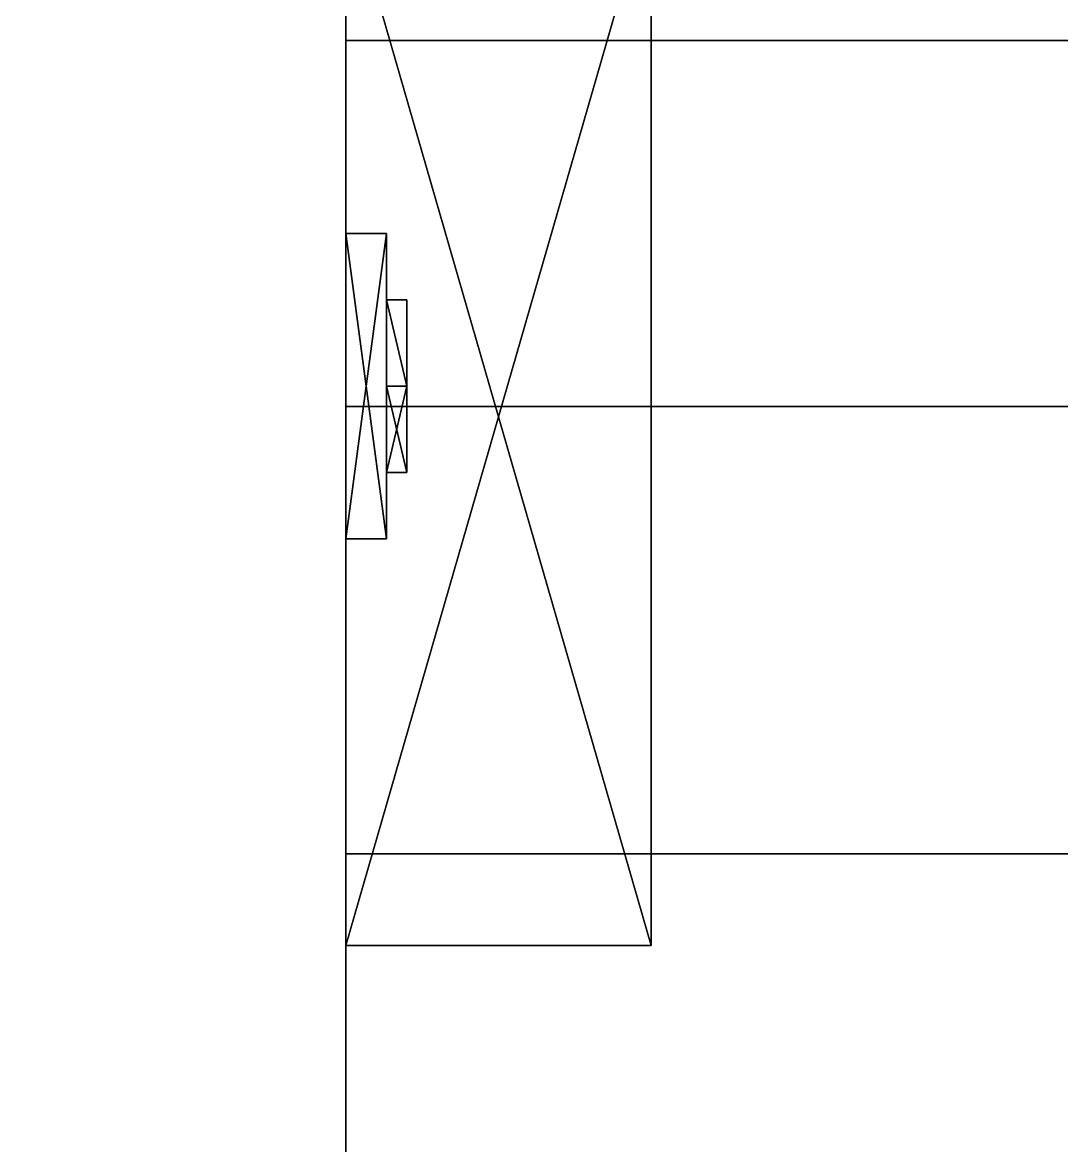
# Model space of a CAD drawing. Extents: x -100 to 4856, y -100 to 4830.
# Drawn here: x 1826.6 to 1877.7, y 505.7 to 560.9 of the extents above; entities that cross this region are included whole.
import ezdxf

# ---------------------------------------------------------------- set-up
doc = ezdxf.new("R2010")
doc.units = 0
for name, color, linetype in [('LAYER0', 7, 'CONTINUOUS'), ('LAYER1138', 253, 'CONTINUOUS'), ('LAYER1140', 253, 'CONTINUOUS'), ('LAYER1142', 253, 'CONTINUOUS'), ('LAYER1144', 253, 'CONTINUOUS'), ('LAYER1146', 253, 'CONTINUOUS'), ('LAYER1195', 7, 'CONTINUOUS'), ('LAYER837', 7, 'CONTINUOUS'), ('LAYER841', 7, 'CONTINUOUS'), ('LAYER843', 7, 'CONTINUOUS'), ('LAYER846', 7, 'CONTINUOUS'), ('LAYER852', 7, 'CONTINUOUS')]:
    doc.layers.add(name, color=color, linetype=linetype)

msp = doc.modelspace()

# ---------------------------------------------------------------- linework, layer by layer
at = {"layer": 'LAYER0', "invisible_edges": 1}
for points in [[(4856, 4830, -5), (-100, -100, -5), (-100, 4830, -5), (4856, 4830, -5)], [(-100, -100, -5), (4856, 4830, -5), (4856, -100, -5), (-100, -100, -5)], [(4856, -100), (-100, 4830), (-100, -100), (4856, -100)], [(-100, 4830), (4856, -100), (4856, 4830), (-100, 4830)]]:
    msp.add_3dface(points, dxfattribs=at)
at = {"layer": 'LAYER1138'}
for points in [[(1842.5, 567.5, 176.2174), (1857.5, 567.5, 176.2174), (1842.5, 515.5, 176.2174), (1842.5, 567.5, 176.2174)], [(1842.5, 515.5, 176.2174), (1857.5, 567.5, 176.2174), (1857.5, 515.5, 176.2174), (1842.5, 515.5, 176.2174)], [(1842.5, 515.5, 189.7826), (1857.5, 515.5, 189.7826), (1842.5, 567.5, 189.7826), (1842.5, 515.5, 189.7826)], [(1842.5, 567.5, 189.7826), (1857.5, 515.5, 189.7826), (1857.5, 567.5, 189.7826), (1842.5, 567.5, 189.7826)], [(1857.5, 567.5, 176.2174), (1857.5, 567.5, 189.7826), (1857.5, 515.5, 176.2174), (1857.5, 567.5, 176.2174)], [(1857.5, 515.5, 176.2174), (1857.5, 567.5, 189.7826), (1857.5, 515.5, 189.7826), (1857.5, 515.5, 176.2174)], [(1844.5, 550.5, 209), (1842.5, 550.5, 209), (1842.5, 535.5, 209), (1844.5, 550.5, 209)], [(1844.5, 550.5, 209), (1842.5, 535.5, 209), (1844.5, 535.5, 209), (1844.5, 550.5, 209)], [(1844.5, 535.5, 157), (1842.5, 535.5, 157), (1842.5, 550.5, 157), (1844.5, 535.5, 157)], [(1844.5, 535.5, 157), (1842.5, 550.5, 157), (1844.5, 550.5, 157), (1844.5, 535.5, 157)], [(1842.5, 550.5, 157), (1842.5, 550.5, 209), (1844.5, 550.5, 209), (1842.5, 550.5, 157)], [(1842.5, 550.5, 157), (1844.5, 550.5, 209), (1844.5, 550.5, 157), (1842.5, 550.5, 157)], [(1844.5, 550.5, 157), (1844.5, 550.5, 209), (1844.5, 535.5, 209), (1844.5, 550.5, 157)], [(1844.5, 550.5, 157), (1844.5, 535.5, 209), (1844.5, 535.5, 157), (1844.5, 550.5, 157)], [(1845.5, 547.24, 201.087), (1845.5, 543, 196.2939), (1844.5, 547.24, 201.087), (1845.5, 547.24, 201.087)], [(1844.5, 547.24, 201.087), (1845.5, 543, 196.2939), (1844.5, 543, 196.2939), (1844.5, 547.24, 201.087)], [(1844.5, 543, 205.88), (1844.5, 543, 196.2939), (1844.5, 547.24, 201.087), (1844.5, 543, 205.88)], [(1844.5, 543, 205.88), (1845.5, 543, 205.88), (1844.5, 547.24, 201.087), (1844.5, 543, 205.88)], [(1844.5, 547.24, 201.087), (1845.5, 543, 205.88), (1845.5, 547.24, 201.087), (1844.5, 547.24, 201.087)], [(1845.5, 547.24, 164.913), (1845.5, 543, 160.12), (1844.5, 547.24, 164.913), (1845.5, 547.24, 164.913)], [(1844.5, 547.24, 164.913), (1845.5, 543, 160.12), (1844.5, 543, 160.12), (1844.5, 547.24, 164.913)], [(1844.5, 543, 169.7061), (1844.5, 543, 160.12), (1844.5, 547.24, 164.913), (1844.5, 543, 169.7061)], [(1844.5, 543, 169.7061), (1845.5, 543, 169.7061), (1844.5, 547.24, 164.913), (1844.5, 543, 169.7061)], [(1844.5, 547.24, 164.913), (1845.5, 543, 169.7061), (1845.5, 547.24, 164.913), (1844.5, 547.24, 164.913)], [(1845.5, 543, 205.88), (1845.5, 538.76, 201.087), (1845.5, 547.24, 201.087), (1845.5, 543, 205.88)], [(1845.5, 547.24, 201.087), (1845.5, 538.76, 201.087), (1845.5, 543, 196.2939), (1845.5, 547.24, 201.087)], [(1845.5, 543, 169.7061), (1845.5, 538.76, 164.913), (1845.5, 547.24, 164.913), (1845.5, 543, 169.7061)], [(1845.5, 547.24, 164.913), (1845.5, 538.76, 164.913), (1845.5, 543, 160.12), (1845.5, 547.24, 164.913)], [(1845.5, 543, 196.2939), (1845.5, 538.76, 201.087), (1844.5, 543, 196.2939), (1845.5, 543, 196.2939)], [(1844.5, 543, 196.2939), (1845.5, 538.76, 201.087), (1844.5, 538.76, 201.087), (1844.5, 543, 196.2939)], [(1845.5, 538.76, 201.087), (1845.5, 543, 205.88), (1844.5, 538.76, 201.087), (1845.5, 538.76, 201.087)], [(1844.5, 538.76, 201.087), (1845.5, 543, 205.88), (1844.5, 543, 205.88), (1844.5, 538.76, 201.087)], [(1844.5, 543, 205.88), (1844.5, 538.76, 201.087), (1844.5, 543, 196.2939), (1844.5, 543, 205.88)], [(1845.5, 543, 160.12), (1845.5, 538.76, 164.913), (1844.5, 543, 160.12), (1845.5, 543, 160.12)], [(1844.5, 543, 160.12), (1845.5, 538.76, 164.913), (1844.5, 538.76, 164.913), (1844.5, 543, 160.12)], [(1845.5, 538.76, 164.913), (1845.5, 543, 169.7061), (1844.5, 538.76, 164.913), (1845.5, 538.76, 164.913)], [(1844.5, 538.76, 164.913), (1845.5, 543, 169.7061), (1844.5, 543, 169.7061), (1844.5, 538.76, 164.913)], [(1844.5, 543, 169.7061), (1844.5, 538.76, 164.913), (1844.5, 543, 160.12), (1844.5, 543, 169.7061)], [(1844.5, 535.5, 209), (1842.5, 535.5, 209), (1842.5, 535.5, 157), (1844.5, 535.5, 209)], [(1844.5, 535.5, 209), (1842.5, 535.5, 157), (1844.5, 535.5, 157), (1844.5, 535.5, 209)], [(1842.5, 515.5, 176.2174), (1857.5, 515.5, 176.2174), (1842.5, 515.5, 189.7826), (1842.5, 515.5, 176.2174)], [(1842.5, 515.5, 189.7826), (1857.5, 515.5, 176.2174), (1857.5, 515.5, 189.7826), (1842.5, 515.5, 189.7826)]]:
    msp.add_3dface(points, dxfattribs=at)
at = {"layer": 'LAYER1140'}
for points in [[(1842.5, 567.5, 739.7174), (1857.5, 567.5, 739.7174), (1842.5, 515.5, 739.7174), (1842.5, 567.5, 739.7174)], [(1842.5, 515.5, 739.7174), (1857.5, 567.5, 739.7174), (1857.5, 515.5, 739.7174), (1842.5, 515.5, 739.7174)], [(1842.5, 515.5, 753.2826), (1857.5, 515.5, 753.2826), (1842.5, 567.5, 753.2826), (1842.5, 515.5, 753.2826)], [(1842.5, 567.5, 753.2826), (1857.5, 515.5, 753.2826), (1857.5, 567.5, 753.2826), (1842.5, 567.5, 753.2826)], [(1857.5, 567.5, 739.7174), (1857.5, 567.5, 753.2826), (1857.5, 515.5, 739.7174), (1857.5, 567.5, 739.7174)], [(1857.5, 515.5, 739.7174), (1857.5, 567.5, 753.2826), (1857.5, 515.5, 753.2826), (1857.5, 515.5, 739.7174)], [(1844.5, 550.5, 772.5), (1842.5, 550.5, 772.5), (1842.5, 535.5, 772.5), (1844.5, 550.5, 772.5)], [(1844.5, 550.5, 772.5), (1842.5, 535.5, 772.5), (1844.5, 535.5, 772.5), (1844.5, 550.5, 772.5)], [(1844.5, 535.5, 720.5), (1842.5, 535.5, 720.5), (1842.5, 550.5, 720.5), (1844.5, 535.5, 720.5)], [(1844.5, 535.5, 720.5), (1842.5, 550.5, 720.5), (1844.5, 550.5, 720.5), (1844.5, 535.5, 720.5)], [(1842.5, 550.5, 720.5), (1842.5, 550.5, 772.5), (1844.5, 550.5, 772.5), (1842.5, 550.5, 720.5)], [(1842.5, 550.5, 720.5), (1844.5, 550.5, 772.5), (1844.5, 550.5, 720.5), (1842.5, 550.5, 720.5)], [(1844.5, 550.5, 720.5), (1844.5, 550.5, 772.5), (1844.5, 535.5, 772.5), (1844.5, 550.5, 720.5)], [(1844.5, 550.5, 720.5), (1844.5, 535.5, 772.5), (1844.5, 535.5, 720.5), (1844.5, 550.5, 720.5)], [(1845.5, 547.24, 764.587), (1845.5, 543, 759.7939), (1844.5, 547.24, 764.587), (1845.5, 547.24, 764.587)], [(1844.5, 547.24, 764.587), (1845.5, 543, 759.7939), (1844.5, 543, 759.7939), (1844.5, 547.24, 764.587)], [(1844.5, 543, 769.38), (1844.5, 543, 759.7939), (1844.5, 547.24, 764.587), (1844.5, 543, 769.38)], [(1844.5, 543, 769.38), (1845.5, 543, 769.38), (1844.5, 547.24, 764.587), (1844.5, 543, 769.38)], [(1844.5, 547.24, 764.587), (1845.5, 543, 769.38), (1845.5, 547.24, 764.587), (1844.5, 547.24, 764.587)], [(1845.5, 547.24, 728.413), (1845.5, 543, 723.62), (1844.5, 547.24, 728.413), (1845.5, 547.24, 728.413)], [(1844.5, 547.24, 728.413), (1845.5, 543, 723.62), (1844.5, 543, 723.62), (1844.5, 547.24, 728.413)], [(1844.5, 543, 733.2061), (1844.5, 543, 723.62), (1844.5, 547.24, 728.413), (1844.5, 543, 733.2061)], [(1844.5, 543, 733.2061), (1845.5, 543, 733.2061), (1844.5, 547.24, 728.413), (1844.5, 543, 733.2061)], [(1844.5, 547.24, 728.413), (1845.5, 543, 733.2061), (1845.5, 547.24, 728.413), (1844.5, 547.24, 728.413)], [(1845.5, 543, 769.38), (1845.5, 538.76, 764.587), (1845.5, 547.24, 764.587), (1845.5, 543, 769.38)], [(1845.5, 547.24, 764.587), (1845.5, 538.76, 764.587), (1845.5, 543, 759.7939), (1845.5, 547.24, 764.587)], [(1845.5, 543, 733.2061), (1845.5, 538.76, 728.413), (1845.5, 547.24, 728.413), (1845.5, 543, 733.2061)], [(1845.5, 547.24, 728.413), (1845.5, 538.76, 728.413), (1845.5, 543, 723.62), (1845.5, 547.24, 728.413)], [(1845.5, 543, 759.7939), (1845.5, 538.76, 764.587), (1844.5, 543, 759.7939), (1845.5, 543, 759.7939)], [(1844.5, 543, 759.7939), (1845.5, 538.76, 764.587), (1844.5, 538.76, 764.587), (1844.5, 543, 759.7939)], [(1845.5, 538.76, 764.587), (1845.5, 543, 769.38), (1844.5, 538.76, 764.587), (1845.5, 538.76, 764.587)], [(1844.5, 538.76, 764.587), (1845.5, 543, 769.38), (1844.5, 543, 769.38), (1844.5, 538.76, 764.587)], [(1844.5, 543, 769.38), (1844.5, 538.76, 764.587), (1844.5, 543, 759.7939), (1844.5, 543, 769.38)], [(1845.5, 543, 723.62), (1845.5, 538.76, 728.413), (1844.5, 543, 723.62), (1845.5, 543, 723.62)], [(1844.5, 543, 723.62), (1845.5, 538.76, 728.413), (1844.5, 538.76, 728.413), (1844.5, 543, 723.62)], [(1845.5, 538.76, 728.413), (1845.5, 543, 733.2061), (1844.5, 538.76, 728.413), (1845.5, 538.76, 728.413)], [(1844.5, 538.76, 728.413), (1845.5, 543, 733.2061), (1844.5, 543, 733.2061), (1844.5, 538.76, 728.413)], [(1844.5, 543, 733.2061), (1844.5, 538.76, 728.413), (1844.5, 543, 723.62), (1844.5, 543, 733.2061)], [(1844.5, 535.5, 772.5), (1842.5, 535.5, 772.5), (1842.5, 535.5, 720.5), (1844.5, 535.5, 772.5)], [(1844.5, 535.5, 772.5), (1842.5, 535.5, 720.5), (1844.5, 535.5, 720.5), (1844.5, 535.5, 772.5)], [(1842.5, 515.5, 739.7174), (1857.5, 515.5, 739.7174), (1842.5, 515.5, 753.2826), (1842.5, 515.5, 739.7174)], [(1842.5, 515.5, 753.2826), (1857.5, 515.5, 739.7174), (1857.5, 515.5, 753.2826), (1842.5, 515.5, 753.2826)]]:
    msp.add_3dface(points, dxfattribs=at)
at = {"layer": 'LAYER1142'}
for points in [[(1842.5, 567.5, 1303.217), (1857.5, 567.5, 1303.217), (1842.5, 515.5, 1303.217), (1842.5, 567.5, 1303.217)], [(1842.5, 515.5, 1303.217), (1857.5, 567.5, 1303.217), (1857.5, 515.5, 1303.217), (1842.5, 515.5, 1303.217)], [(1842.5, 515.5, 1316.783), (1857.5, 515.5, 1316.783), (1842.5, 567.5, 1316.783), (1842.5, 515.5, 1316.783)], [(1842.5, 567.5, 1316.783), (1857.5, 515.5, 1316.783), (1857.5, 567.5, 1316.783), (1842.5, 567.5, 1316.783)], [(1857.5, 567.5, 1303.217), (1857.5, 567.5, 1316.783), (1857.5, 515.5, 1303.217), (1857.5, 567.5, 1303.217)], [(1857.5, 515.5, 1303.217), (1857.5, 567.5, 1316.783), (1857.5, 515.5, 1316.783), (1857.5, 515.5, 1303.217)], [(1844.5, 550.5, 1336), (1842.5, 550.5, 1336), (1842.5, 535.5, 1336), (1844.5, 550.5, 1336)], [(1844.5, 550.5, 1336), (1842.5, 535.5, 1336), (1844.5, 535.5, 1336), (1844.5, 550.5, 1336)], [(1844.5, 535.5, 1284), (1842.5, 535.5, 1284), (1842.5, 550.5, 1284), (1844.5, 535.5, 1284)], [(1844.5, 535.5, 1284), (1842.5, 550.5, 1284), (1844.5, 550.5, 1284), (1844.5, 535.5, 1284)], [(1842.5, 550.5, 1284), (1842.5, 550.5, 1336), (1844.5, 550.5, 1336), (1842.5, 550.5, 1284)], [(1842.5, 550.5, 1284), (1844.5, 550.5, 1336), (1844.5, 550.5, 1284), (1842.5, 550.5, 1284)], [(1844.5, 550.5, 1284), (1844.5, 550.5, 1336), (1844.5, 535.5, 1336), (1844.5, 550.5, 1284)], [(1844.5, 550.5, 1284), (1844.5, 535.5, 1336), (1844.5, 535.5, 1284), (1844.5, 550.5, 1284)], [(1845.5, 547.24, 1328.087), (1845.5, 543, 1323.294), (1844.5, 547.24, 1328.087), (1845.5, 547.24, 1328.087)], [(1844.5, 547.24, 1328.087), (1845.5, 543, 1323.294), (1844.5, 543, 1323.294), (1844.5, 547.24, 1328.087)], [(1844.5, 543, 1332.88), (1844.5, 543, 1323.294), (1844.5, 547.24, 1328.087), (1844.5, 543, 1332.88)], [(1844.5, 543, 1332.88), (1845.5, 543, 1332.88), (1844.5, 547.24, 1328.087), (1844.5, 543, 1332.88)], [(1844.5, 547.24, 1328.087), (1845.5, 543, 1332.88), (1845.5, 547.24, 1328.087), (1844.5, 547.24, 1328.087)], [(1845.5, 547.24, 1291.913), (1845.5, 543, 1287.12), (1844.5, 547.24, 1291.913), (1845.5, 547.24, 1291.913)], [(1844.5, 547.24, 1291.913), (1845.5, 543, 1287.12), (1844.5, 543, 1287.12), (1844.5, 547.24, 1291.913)], [(1844.5, 543, 1296.706), (1844.5, 543, 1287.12), (1844.5, 547.24, 1291.913), (1844.5, 543, 1296.706)], [(1844.5, 543, 1296.706), (1845.5, 543, 1296.706), (1844.5, 547.24, 1291.913), (1844.5, 543, 1296.706)], [(1844.5, 547.24, 1291.913), (1845.5, 543, 1296.706), (1845.5, 547.24, 1291.913), (1844.5, 547.24, 1291.913)], [(1845.5, 543, 1332.88), (1845.5, 538.76, 1328.087), (1845.5, 547.24, 1328.087), (1845.5, 543, 1332.88)], [(1845.5, 547.24, 1328.087), (1845.5, 538.76, 1328.087), (1845.5, 543, 1323.294), (1845.5, 547.24, 1328.087)], [(1845.5, 543, 1296.706), (1845.5, 538.76, 1291.913), (1845.5, 547.24, 1291.913), (1845.5, 543, 1296.706)], [(1845.5, 547.24, 1291.913), (1845.5, 538.76, 1291.913), (1845.5, 543, 1287.12), (1845.5, 547.24, 1291.913)], [(1845.5, 543, 1323.294), (1845.5, 538.76, 1328.087), (1844.5, 543, 1323.294), (1845.5, 543, 1323.294)], [(1844.5, 543, 1323.294), (1845.5, 538.76, 1328.087), (1844.5, 538.76, 1328.087), (1844.5, 543, 1323.294)], [(1845.5, 538.76, 1328.087), (1845.5, 543, 1332.88), (1844.5, 538.76, 1328.087), (1845.5, 538.76, 1328.087)], [(1844.5, 538.76, 1328.087), (1845.5, 543, 1332.88), (1844.5, 543, 1332.88), (1844.5, 538.76, 1328.087)], [(1844.5, 543, 1332.88), (1844.5, 538.76, 1328.087), (1844.5, 543, 1323.294), (1844.5, 543, 1332.88)], [(1845.5, 543, 1287.12), (1845.5, 538.76, 1291.913), (1844.5, 543, 1287.12), (1845.5, 543, 1287.12)], [(1844.5, 543, 1287.12), (1845.5, 538.76, 1291.913), (1844.5, 538.76, 1291.913), (1844.5, 543, 1287.12)], [(1845.5, 538.76, 1291.913), (1845.5, 543, 1296.706), (1844.5, 538.76, 1291.913), (1845.5, 538.76, 1291.913)], [(1844.5, 538.76, 1291.913), (1845.5, 543, 1296.706), (1844.5, 543, 1296.706), (1844.5, 538.76, 1291.913)], [(1844.5, 543, 1296.706), (1844.5, 538.76, 1291.913), (1844.5, 543, 1287.12), (1844.5, 543, 1296.706)], [(1844.5, 535.5, 1336), (1842.5, 535.5, 1336), (1842.5, 535.5, 1284), (1844.5, 535.5, 1336)], [(1844.5, 535.5, 1336), (1842.5, 535.5, 1284), (1844.5, 535.5, 1284), (1844.5, 535.5, 1336)], [(1842.5, 515.5, 1303.217), (1857.5, 515.5, 1303.217), (1842.5, 515.5, 1316.783), (1842.5, 515.5, 1303.217)], [(1842.5, 515.5, 1316.783), (1857.5, 515.5, 1303.217), (1857.5, 515.5, 1316.783), (1842.5, 515.5, 1316.783)]]:
    msp.add_3dface(points, dxfattribs=at)
at = {"layer": 'LAYER1144'}
for points in [[(1842.5, 567.5, 1866.717), (1857.5, 567.5, 1866.717), (1842.5, 515.5, 1866.717), (1842.5, 567.5, 1866.717)], [(1842.5, 515.5, 1866.717), (1857.5, 567.5, 1866.717), (1857.5, 515.5, 1866.717), (1842.5, 515.5, 1866.717)], [(1842.5, 515.5, 1880.283), (1857.5, 515.5, 1880.283), (1842.5, 567.5, 1880.283), (1842.5, 515.5, 1880.283)], [(1842.5, 567.5, 1880.283), (1857.5, 515.5, 1880.283), (1857.5, 567.5, 1880.283), (1842.5, 567.5, 1880.283)], [(1857.5, 567.5, 1866.717), (1857.5, 567.5, 1880.283), (1857.5, 515.5, 1866.717), (1857.5, 567.5, 1866.717)], [(1857.5, 515.5, 1866.717), (1857.5, 567.5, 1880.283), (1857.5, 515.5, 1880.283), (1857.5, 515.5, 1866.717)], [(1844.5, 550.5, 1899.5), (1842.5, 550.5, 1899.5), (1842.5, 535.5, 1899.5), (1844.5, 550.5, 1899.5)], [(1844.5, 550.5, 1899.5), (1842.5, 535.5, 1899.5), (1844.5, 535.5, 1899.5), (1844.5, 550.5, 1899.5)], [(1844.5, 535.5, 1847.5), (1842.5, 535.5, 1847.5), (1842.5, 550.5, 1847.5), (1844.5, 535.5, 1847.5)], [(1844.5, 535.5, 1847.5), (1842.5, 550.5, 1847.5), (1844.5, 550.5, 1847.5), (1844.5, 535.5, 1847.5)], [(1842.5, 550.5, 1847.5), (1842.5, 550.5, 1899.5), (1844.5, 550.5, 1899.5), (1842.5, 550.5, 1847.5)], [(1842.5, 550.5, 1847.5), (1844.5, 550.5, 1899.5), (1844.5, 550.5, 1847.5), (1842.5, 550.5, 1847.5)], [(1844.5, 550.5, 1847.5), (1844.5, 550.5, 1899.5), (1844.5, 535.5, 1899.5), (1844.5, 550.5, 1847.5)], [(1844.5, 550.5, 1847.5), (1844.5, 535.5, 1899.5), (1844.5, 535.5, 1847.5), (1844.5, 550.5, 1847.5)], [(1845.5, 547.24, 1891.587), (1845.5, 543, 1886.794), (1844.5, 547.24, 1891.587), (1845.5, 547.24, 1891.587)], [(1844.5, 547.24, 1891.587), (1845.5, 543, 1886.794), (1844.5, 543, 1886.794), (1844.5, 547.24, 1891.587)], [(1844.5, 543, 1896.38), (1844.5, 543, 1886.794), (1844.5, 547.24, 1891.587), (1844.5, 543, 1896.38)], [(1844.5, 543, 1896.38), (1845.5, 543, 1896.38), (1844.5, 547.24, 1891.587), (1844.5, 543, 1896.38)], [(1844.5, 547.24, 1891.587), (1845.5, 543, 1896.38), (1845.5, 547.24, 1891.587), (1844.5, 547.24, 1891.587)], [(1845.5, 547.24, 1855.413), (1845.5, 543, 1850.62), (1844.5, 547.24, 1855.413), (1845.5, 547.24, 1855.413)], [(1844.5, 547.24, 1855.413), (1845.5, 543, 1850.62), (1844.5, 543, 1850.62), (1844.5, 547.24, 1855.413)], [(1844.5, 543, 1860.206), (1844.5, 543, 1850.62), (1844.5, 547.24, 1855.413), (1844.5, 543, 1860.206)], [(1844.5, 543, 1860.206), (1845.5, 543, 1860.206), (1844.5, 547.24, 1855.413), (1844.5, 543, 1860.206)], [(1844.5, 547.24, 1855.413), (1845.5, 543, 1860.206), (1845.5, 547.24, 1855.413), (1844.5, 547.24, 1855.413)], [(1845.5, 543, 1896.38), (1845.5, 538.76, 1891.587), (1845.5, 547.24, 1891.587), (1845.5, 543, 1896.38)], [(1845.5, 547.24, 1891.587), (1845.5, 538.76, 1891.587), (1845.5, 543, 1886.794), (1845.5, 547.24, 1891.587)], [(1845.5, 543, 1860.206), (1845.5, 538.76, 1855.413), (1845.5, 547.24, 1855.413), (1845.5, 543, 1860.206)], [(1845.5, 547.24, 1855.413), (1845.5, 538.76, 1855.413), (1845.5, 543, 1850.62), (1845.5, 547.24, 1855.413)], [(1845.5, 543, 1886.794), (1845.5, 538.76, 1891.587), (1844.5, 543, 1886.794), (1845.5, 543, 1886.794)], [(1844.5, 543, 1886.794), (1845.5, 538.76, 1891.587), (1844.5, 538.76, 1891.587), (1844.5, 543, 1886.794)], [(1845.5, 538.76, 1891.587), (1845.5, 543, 1896.38), (1844.5, 538.76, 1891.587), (1845.5, 538.76, 1891.587)], [(1844.5, 538.76, 1891.587), (1845.5, 543, 1896.38), (1844.5, 543, 1896.38), (1844.5, 538.76, 1891.587)], [(1844.5, 543, 1896.38), (1844.5, 538.76, 1891.587), (1844.5, 543, 1886.794), (1844.5, 543, 1896.38)], [(1845.5, 543, 1850.62), (1845.5, 538.76, 1855.413), (1844.5, 543, 1850.62), (1845.5, 543, 1850.62)], [(1844.5, 543, 1850.62), (1845.5, 538.76, 1855.413), (1844.5, 538.76, 1855.413), (1844.5, 543, 1850.62)], [(1845.5, 538.76, 1855.413), (1845.5, 543, 1860.206), (1844.5, 538.76, 1855.413), (1845.5, 538.76, 1855.413)], [(1844.5, 538.76, 1855.413), (1845.5, 543, 1860.206), (1844.5, 543, 1860.206), (1844.5, 538.76, 1855.413)], [(1844.5, 543, 1860.206), (1844.5, 538.76, 1855.413), (1844.5, 543, 1850.62), (1844.5, 543, 1860.206)], [(1844.5, 535.5, 1899.5), (1842.5, 535.5, 1899.5), (1842.5, 535.5, 1847.5), (1844.5, 535.5, 1899.5)], [(1844.5, 535.5, 1899.5), (1842.5, 535.5, 1847.5), (1844.5, 535.5, 1847.5), (1844.5, 535.5, 1899.5)], [(1842.5, 515.5, 1866.717), (1857.5, 515.5, 1866.717), (1842.5, 515.5, 1880.283), (1842.5, 515.5, 1866.717)], [(1842.5, 515.5, 1880.283), (1857.5, 515.5, 1866.717), (1857.5, 515.5, 1880.283), (1842.5, 515.5, 1880.283)]]:
    msp.add_3dface(points, dxfattribs=at)
at = {"layer": 'LAYER1146'}
for points in [[(1842.5, 567.5, 2430.217), (1857.5, 567.5, 2430.217), (1842.5, 515.5, 2430.217), (1842.5, 567.5, 2430.217)], [(1842.5, 515.5, 2430.217), (1857.5, 567.5, 2430.217), (1857.5, 515.5, 2430.217), (1842.5, 515.5, 2430.217)], [(1842.5, 515.5, 2443.783), (1857.5, 515.5, 2443.783), (1842.5, 567.5, 2443.783), (1842.5, 515.5, 2443.783)], [(1842.5, 567.5, 2443.783), (1857.5, 515.5, 2443.783), (1857.5, 567.5, 2443.783), (1842.5, 567.5, 2443.783)], [(1857.5, 567.5, 2430.217), (1857.5, 567.5, 2443.783), (1857.5, 515.5, 2430.217), (1857.5, 567.5, 2430.217)], [(1857.5, 515.5, 2430.217), (1857.5, 567.5, 2443.783), (1857.5, 515.5, 2443.783), (1857.5, 515.5, 2430.217)], [(1844.5, 550.5, 2463), (1842.5, 550.5, 2463), (1842.5, 535.5, 2463), (1844.5, 550.5, 2463)], [(1844.5, 550.5, 2463), (1842.5, 535.5, 2463), (1844.5, 535.5, 2463), (1844.5, 550.5, 2463)], [(1844.5, 535.5, 2411), (1842.5, 535.5, 2411), (1842.5, 550.5, 2411), (1844.5, 535.5, 2411)], [(1844.5, 535.5, 2411), (1842.5, 550.5, 2411), (1844.5, 550.5, 2411), (1844.5, 535.5, 2411)], [(1842.5, 550.5, 2411), (1842.5, 550.5, 2463), (1844.5, 550.5, 2463), (1842.5, 550.5, 2411)], [(1842.5, 550.5, 2411), (1844.5, 550.5, 2463), (1844.5, 550.5, 2411), (1842.5, 550.5, 2411)], [(1844.5, 550.5, 2411), (1844.5, 550.5, 2463), (1844.5, 535.5, 2463), (1844.5, 550.5, 2411)], [(1844.5, 550.5, 2411), (1844.5, 535.5, 2463), (1844.5, 535.5, 2411), (1844.5, 550.5, 2411)], [(1845.5, 547.24, 2455.087), (1845.5, 543, 2450.294), (1844.5, 547.24, 2455.087), (1845.5, 547.24, 2455.087)], [(1844.5, 547.24, 2455.087), (1845.5, 543, 2450.294), (1844.5, 543, 2450.294), (1844.5, 547.24, 2455.087)], [(1844.5, 543, 2459.88), (1844.5, 543, 2450.294), (1844.5, 547.24, 2455.087), (1844.5, 543, 2459.88)], [(1844.5, 543, 2459.88), (1845.5, 543, 2459.88), (1844.5, 547.24, 2455.087), (1844.5, 543, 2459.88)], [(1844.5, 547.24, 2455.087), (1845.5, 543, 2459.88), (1845.5, 547.24, 2455.087), (1844.5, 547.24, 2455.087)], [(1845.5, 547.24, 2418.913), (1845.5, 543, 2414.12), (1844.5, 547.24, 2418.913), (1845.5, 547.24, 2418.913)], [(1844.5, 547.24, 2418.913), (1845.5, 543, 2414.12), (1844.5, 543, 2414.12), (1844.5, 547.24, 2418.913)], [(1844.5, 543, 2423.706), (1844.5, 543, 2414.12), (1844.5, 547.24, 2418.913), (1844.5, 543, 2423.706)], [(1844.5, 543, 2423.706), (1845.5, 543, 2423.706), (1844.5, 547.24, 2418.913), (1844.5, 543, 2423.706)], [(1844.5, 547.24, 2418.913), (1845.5, 543, 2423.706), (1845.5, 547.24, 2418.913), (1844.5, 547.24, 2418.913)], [(1845.5, 543, 2459.88), (1845.5, 538.76, 2455.087), (1845.5, 547.24, 2455.087), (1845.5, 543, 2459.88)], [(1845.5, 547.24, 2455.087), (1845.5, 538.76, 2455.087), (1845.5, 543, 2450.294), (1845.5, 547.24, 2455.087)], [(1845.5, 543, 2423.706), (1845.5, 538.76, 2418.913), (1845.5, 547.24, 2418.913), (1845.5, 543, 2423.706)], [(1845.5, 547.24, 2418.913), (1845.5, 538.76, 2418.913), (1845.5, 543, 2414.12), (1845.5, 547.24, 2418.913)], [(1845.5, 543, 2450.294), (1845.5, 538.76, 2455.087), (1844.5, 543, 2450.294), (1845.5, 543, 2450.294)], [(1844.5, 543, 2450.294), (1845.5, 538.76, 2455.087), (1844.5, 538.76, 2455.087), (1844.5, 543, 2450.294)], [(1845.5, 538.76, 2455.087), (1845.5, 543, 2459.88), (1844.5, 538.76, 2455.087), (1845.5, 538.76, 2455.087)], [(1844.5, 538.76, 2455.087), (1845.5, 543, 2459.88), (1844.5, 543, 2459.88), (1844.5, 538.76, 2455.087)], [(1844.5, 543, 2459.88), (1844.5, 538.76, 2455.087), (1844.5, 543, 2450.294), (1844.5, 543, 2459.88)], [(1845.5, 543, 2414.12), (1845.5, 538.76, 2418.913), (1844.5, 543, 2414.12), (1845.5, 543, 2414.12)], [(1844.5, 543, 2414.12), (1845.5, 538.76, 2418.913), (1844.5, 538.76, 2418.913), (1844.5, 543, 2414.12)], [(1845.5, 538.76, 2418.913), (1845.5, 543, 2423.706), (1844.5, 538.76, 2418.913), (1845.5, 538.76, 2418.913)], [(1844.5, 538.76, 2418.913), (1845.5, 543, 2423.706), (1844.5, 543, 2423.706), (1844.5, 538.76, 2418.913)], [(1844.5, 543, 2423.706), (1844.5, 538.76, 2418.913), (1844.5, 543, 2414.12), (1844.5, 543, 2423.706)], [(1844.5, 535.5, 2463), (1842.5, 535.5, 2463), (1842.5, 535.5, 2411), (1844.5, 535.5, 2463)], [(1844.5, 535.5, 2463), (1842.5, 535.5, 2411), (1844.5, 535.5, 2411), (1844.5, 535.5, 2463)], [(1842.5, 515.5, 2430.217), (1857.5, 515.5, 2430.217), (1842.5, 515.5, 2443.783), (1842.5, 515.5, 2430.217)], [(1842.5, 515.5, 2443.783), (1857.5, 515.5, 2430.217), (1857.5, 515.5, 2443.783), (1842.5, 515.5, 2443.783)]]:
    msp.add_3dface(points, dxfattribs=at)
at = {"layer": 'LAYER1195', "invisible_edges": 1}
for points in [[(2626.5, 44.6, 1984), (1842.5, 520, 1984), (1842.5, 44.6, 1984), (2626.5, 44.6, 1984)], [(1842.5, 520, 1984), (2626.5, 44.6, 1984), (2626.5, 520, 1984), (1842.5, 520, 1984)], [(1842.5, 44.6, 1966), (1842.5, 520, 1984), (1842.5, 520, 1966), (1842.5, 44.6, 1966)], [(1842.5, 520, 1984), (1842.5, 44.6, 1966), (1842.5, 44.6, 1984), (1842.5, 520, 1984)], [(2626.5, 520, 1966), (1842.5, 520, 1984), (2626.5, 520, 1984), (2626.5, 520, 1966)], [(1842.5, 520, 1984), (2626.5, 520, 1966), (1842.5, 520, 1966), (1842.5, 520, 1984)], [(2626.5, 520, 1966), (1842.5, 44.6, 1966), (1842.5, 520, 1966), (2626.5, 520, 1966)], [(1842.5, 44.6, 1966), (2626.5, 520, 1966), (2626.5, 44.6, 1966), (1842.5, 44.6, 1966)]]:
    msp.add_3dface(points, dxfattribs=at)
at = {"layer": 'LAYER837', "invisible_edges": 1}
for points in [[(2626.5, 44.6, 316.49), (1842.5, 520, 316.49), (1842.5, 44.6, 316.49), (2626.5, 44.6, 316.49)], [(1842.5, 520, 316.49), (2626.5, 44.6, 316.49), (2626.5, 520, 316.49), (1842.5, 520, 316.49)], [(1842.5, 44.6, 298.49), (1842.5, 520, 316.49), (1842.5, 520, 298.49), (1842.5, 44.6, 298.49)], [(1842.5, 520, 316.49), (1842.5, 44.6, 298.49), (1842.5, 44.6, 316.49), (1842.5, 520, 316.49)], [(2626.5, 520, 298.49), (1842.5, 520, 316.49), (2626.5, 520, 316.49), (2626.5, 520, 298.49)], [(1842.5, 520, 316.49), (2626.5, 520, 298.49), (1842.5, 520, 298.49), (1842.5, 520, 316.49)], [(2626.5, 520, 298.49), (1842.5, 44.6, 298.49), (1842.5, 520, 298.49), (2626.5, 520, 298.49)], [(1842.5, 44.6, 298.49), (2626.5, 520, 298.49), (2626.5, 44.6, 298.49), (1842.5, 44.6, 298.49)]]:
    msp.add_3dface(points, dxfattribs=at)
at = {"layer": 'LAYER841', "invisible_edges": 1}
for points in [[(1842.5, 20), (1824.5, 580), (1842.5, 580), (1842.5, 20)], [(1824.5, 580), (1842.5, 20), (1824.5, 20), (1824.5, 580)], [(1824.5, 20, 2540), (1842.5, 580, 2540), (1824.5, 580, 2540), (1824.5, 20, 2540)], [(1842.5, 580, 2540), (1824.5, 20, 2540), (1842.5, 20, 2540), (1842.5, 580, 2540)], [(1842.5, 580, 2540), (1842.5, 20), (1842.5, 580), (1842.5, 580, 2540)], [(1842.5, 20), (1842.5, 580, 2540), (1842.5, 20, 2540), (1842.5, 20)]]:
    msp.add_3dface(points, dxfattribs=at)
at = {"layer": 'LAYER843', "invisible_edges": 1}
for points in [[(1842.5, 20, 80), (2626.5, 580, 80), (2626.5, 20, 80), (1842.5, 20, 80)], [(2626.5, 580, 80), (1842.5, 20, 80), (1842.5, 580, 80), (2626.5, 580, 80)], [(1842.5, 20, 80), (1842.5, 580, 98), (1842.5, 580, 80), (1842.5, 20, 80)], [(1842.5, 580, 98), (1842.5, 20, 80), (1842.5, 20, 98), (1842.5, 580, 98)], [(1842.5, 580, 98), (2626.5, 20, 98), (2626.5, 580, 98), (1842.5, 580, 98)], [(2626.5, 20, 98), (1842.5, 580, 98), (1842.5, 20, 98), (2626.5, 20, 98)]]:
    msp.add_3dface(points, dxfattribs=at)
at = {"layer": 'LAYER846', "invisible_edges": 1}
for points in [[(1842.5, 560), (2626.5, 542), (1842.5, 542), (1842.5, 560)], [(2626.5, 542), (1842.5, 560), (2626.5, 560), (2626.5, 542)], [(1842.5, 542, 80), (1842.5, 560), (1842.5, 542), (1842.5, 542, 80)], [(1842.5, 560), (1842.5, 542, 80), (1842.5, 560, 80), (1842.5, 560)], [(2626.5, 560, 80), (1842.5, 542, 80), (2626.5, 542, 80), (2626.5, 560, 80)], [(1842.5, 542, 80), (2626.5, 560, 80), (1842.5, 560, 80), (1842.5, 542, 80)], [(1842.5, 560), (2626.5, 560, 80), (2626.5, 560), (1842.5, 560)], [(2626.5, 560, 80), (1842.5, 560), (1842.5, 560, 80), (2626.5, 560, 80)], [(1842.5, 542, 80), (2626.5, 542), (2626.5, 542, 80), (1842.5, 542, 80)], [(2626.5, 542), (1842.5, 542, 80), (1842.5, 542), (2626.5, 542)]]:
    msp.add_3dface(points, dxfattribs=at)
at = {"layer": 'LAYER852', "invisible_edges": 1}
for points in [[(2626.5, 20, 2539), (1842.5, 580, 2539), (1842.5, 20, 2539), (2626.5, 20, 2539)], [(1842.5, 580, 2539), (2626.5, 20, 2539), (2626.5, 580, 2539), (1842.5, 580, 2539)], [(1842.5, 20, 2521), (1842.5, 580, 2539), (1842.5, 580, 2521), (1842.5, 20, 2521)], [(1842.5, 580, 2539), (1842.5, 20, 2521), (1842.5, 20, 2539), (1842.5, 580, 2539)], [(2626.5, 580, 2521), (1842.5, 20, 2521), (1842.5, 580, 2521), (2626.5, 580, 2521)], [(1842.5, 20, 2521), (2626.5, 580, 2521), (2626.5, 20, 2521), (1842.5, 20, 2521)]]:
    msp.add_3dface(points, dxfattribs=at)

doc.saveas('drawing.dxf')
